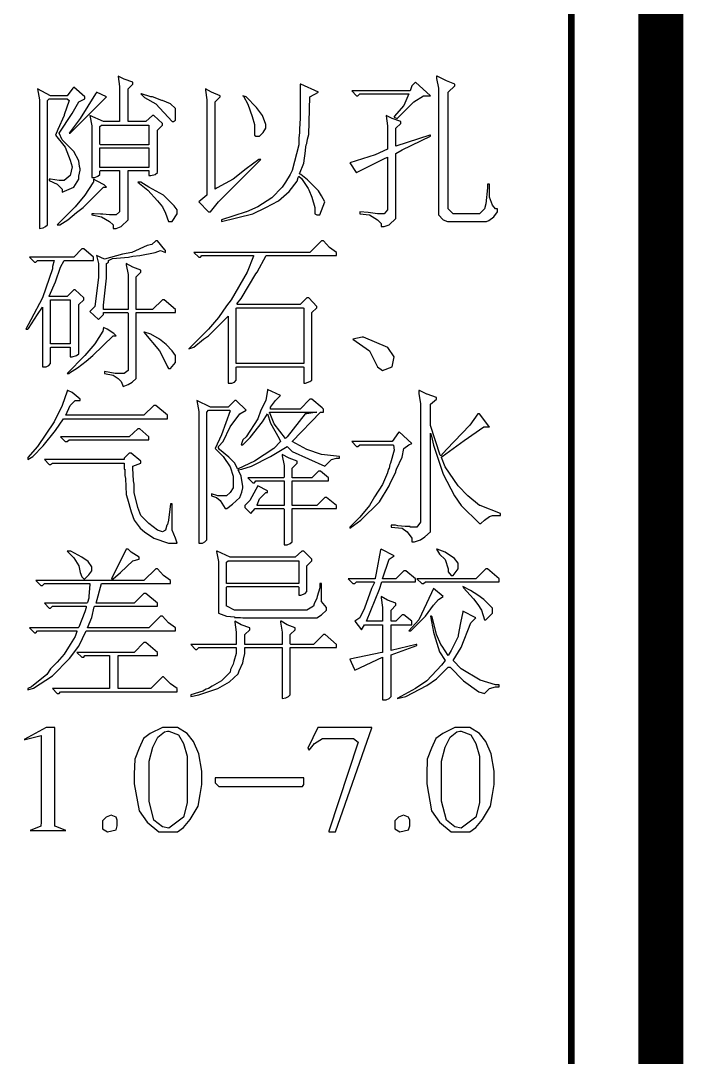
# Model space of a CAD drawing. Extents: x 94 to 452, y -72 to 1042.
# Drawn here: x 436.93 to 451.73, y 971.2 to 994.35 of the extents above; entities that cross this region are included whole.
import ezdxf

# ---------------------------------------------------------------- set-up
doc = ezdxf.new("R2010")
doc.units = 0
doc.header["$MEASUREMENT"] = 0
doc.layers.add('TREE_LAYER', color=7, linetype='Continuous')

msp = doc.modelspace()

# ---------------------------------------------------------------- linework, layer by layer
at = {"layer": 'TREE_LAYER'}
for points, const_width, elevation in [([(94.22612, 93.001716), (94.22612, 848.485862), (94.22612, 908.832322), (94.22612, 995.005583), (94.22612, 1005.005583), (94.22612, 1017.005583), (126.22612, 1017.005583), (146.22612, 1017.005583), (186.22612, 1017.005583), (191.22612, 1017.005583), (206.22612, 1017.005583), (211.22612, 1017.005583), (221.22612, 1017.005583), (399.22612, 1017.005583), (409.22612, 1017.005583), (451.22612, 1017.005583), (451.22612, 995.005583), (451.22612, 11.113007)], 1, 2891.008799), ([(449.22612, 11.113007), (449.22612, 995.005583), (449.22612, 995.005583), (449.22612, 1015.005583), (449.22612, 1015.005583), (409.22612, 1015.005583), (409.22612, 1015.005583), (399.22612, 1015.005583), (399.22612, 1015.005583), (221.22612, 1015.005583)], 0.15, 2875.008799)]:
    msp.add_lwpolyline(points, dxfattribs=dict(at, const_width=const_width, elevation=elevation))
at = {"layer": 'TREE_LAYER', "elevation": 1017}
for points in [[(439.108078, 993.117501), (439.108078, 993.117501), (439.108078, 993.103776), (439.135529, 992.884168), (439.135529, 992.101815), (439.135529, 992.101815), (438.778666, 992.101815), (438.476705, 992.23907), (438.517882, 992.005736), (438.517882, 990.852795), (438.586509, 990.852795), (438.655137, 990.880246), (438.696313, 990.921423), (438.696313, 990.99005), (438.710039, 991.003776), (439.135529, 991.003776), (439.135529, 990.99005), (439.135529, 990.084168), (439.066902, 990.01554), (438.915921, 990.01554), (438.915921, 990.01554), (438.764941, 990.029266), (438.710039, 990.029266), (438.572784, 990.042991), (438.559058, 990.042991), (438.517882, 990.042991), (438.517882, 990.01554), (438.73749, 989.974364), (438.915921, 989.86456), (438.998274, 989.795932), (438.998274, 989.713579), (439.066902, 989.713579), (439.176705, 989.754756), (439.327686, 989.905736), (439.327686, 990.99005), (439.327686, 991.003776), (439.794352, 991.003776), (439.794352, 990.99005), (439.794352, 990.893972), (439.835529, 990.893972), (439.931607, 990.921423), (439.986509, 990.962599), (439.986509, 991.909658), (440.096313, 992.019462), (440.096313, 992.060638), (439.904156, 992.23907), (439.876705, 992.23907), (439.725725, 992.101815), (439.327686, 992.101815), (439.327686, 992.101815), (439.327686, 992.829266), (439.43749, 992.93907), (439.43749, 992.980246), (439.245333, 993.048874), (439.108078, 993.117501), (439.108078, 993.117501)], [(446.230917, 993.117501), (446.217192, 993.117501), (446.217192, 993.062599), (446.258368, 992.842991), (446.258368, 990.01554), (446.368172, 989.905736), (446.464251, 989.86456), (447.315231, 989.86456), (447.328957, 989.86456), (447.383858, 989.892011), (447.493662, 989.974364), (447.576015, 990.084168), (447.576015, 990.152795), (447.534839, 990.152795), (447.466211, 990.235148), (447.397584, 990.413579), (447.397584, 990.701815), (447.356407, 990.701815), (447.356407, 990.619462), (447.315231, 990.262599), (447.28778, 990.152795), (447.177976, 990.042991), (446.58778, 990.042991), (446.477976, 990.152795), (446.477976, 992.760638), (446.628957, 992.897893), (446.628957, 992.93907), (446.4368, 993.007697), (446.230917, 993.117501), (446.230917, 993.117501)], [(438.119843, 992.870442), (438.092392, 992.842991), (437.968862, 992.678285), (437.598274, 992.678285), (437.310039, 992.829266), (437.351215, 992.582207), (437.351215, 989.713579), (437.433568, 989.727305), (437.48847, 989.754756), (437.529647, 989.795932), (437.529647, 992.568481), (437.570823, 992.609658), (437.968862, 992.609658), (438.010039, 992.568481), (437.900235, 992.252795), (437.900235, 992.23907), (437.76298, 991.923383), (437.708078, 991.799854), (437.927686, 991.525344), (438.03749, 991.237109), (438.078666, 991.086128), (438.03749, 990.893972), (437.900235, 990.784168), (437.859058, 990.784168), (437.859058, 990.784168), (437.790431, 990.784168), (437.598274, 990.811619), (437.570823, 990.811619), (437.570823, 990.784168), (437.749254, 990.701815), (437.859058, 990.592011), (437.859058, 990.523383), (437.859058, 990.523383), (438.119843, 990.633187), (438.229647, 990.811619), (438.229647, 990.880246), (438.257098, 991.017501), (438.257098, 991.044952), (438.243372, 991.099854), (438.229647, 991.223383), (438.119843, 991.429266), (437.859058, 991.69005), (437.790431, 991.84103), (438.078666, 992.280246), (438.229647, 992.54103), (438.366902, 992.609658), (438.366902, 992.650834), (438.119843, 992.870442), (438.119843, 992.870442)], [(441.056753, 992.829266), (441.056753, 992.829266), (441.056753, 992.801815), (441.084204, 992.582207), (441.084204, 990.454756), (440.905772, 990.303776), (441.12538, 990.084168), (441.166556, 990.084168), (441.344988, 990.303776), (442.292047, 991.250834), (442.264596, 991.250834), (442.25087, 991.250834), (441.962635, 991.044952), (441.6744, 990.811619), (441.317537, 990.619462), (441.27636, 990.592011), (441.27636, 990.605736), (441.27636, 992.54103), (441.386164, 992.650834), (441.386164, 992.678285), (441.194007, 992.760638), (441.056753, 992.829266), (441.056753, 992.829266)], [(443.184204, 992.93907), (443.170478, 992.93907), (443.170478, 992.170442), (443.170478, 992.170442), (443.156753, 991.937109), (443.156753, 991.937109), (443.156753, 991.868481), (443.156753, 991.854756), (443.143027, 991.731226), (443.143027, 991.717501), (443.143027, 991.662599), (443.143027, 991.648874), (443.143027, 991.580246), (442.992047, 991.003776), (442.95087, 990.921423), (442.841066, 990.742991), (442.772439, 990.633187), (442.539105, 990.399854), (442.223419, 990.193972), (441.97636, 990.084168), (441.962635, 990.084168), (441.413615, 989.905736), (441.413615, 989.86456), (442.113615, 990.042991), (442.401851, 990.180246), (442.690086, 990.331226), (442.923419, 990.537109), (443.101851, 990.770442), (443.129302, 990.852795), (443.143027, 990.880246), (443.197929, 990.825344), (443.348909, 990.605736), (443.362635, 990.578285), (443.431262, 990.413579), (443.49989, 990.180246), (443.49989, 990.166521), (443.49989, 990.042991), (443.541066, 990.01554), (443.609694, 990.01554), (443.719498, 990.303776), (443.65087, 990.44103), (443.582243, 990.550834), (443.335184, 990.797893), (443.184204, 990.921423), (443.156753, 990.935148), (443.252831, 991.168481), (443.294007, 991.442991), (443.294007, 991.470442), (443.307733, 991.580246), (443.321458, 991.607697), (443.335184, 991.703776), (443.362635, 991.813579), (443.390086, 992.650834), (443.582243, 992.760638), (443.184204, 992.93907), (443.184204, 992.93907)], [(445.750525, 992.980246), (445.668172, 992.897893), (445.626996, 992.788089), (444.323074, 992.788089), (444.432878, 992.678285), (444.460329, 992.678285), (444.501506, 992.719462), (445.599545, 992.719462), (445.599545, 992.719462), (445.489741, 992.458677), (445.270133, 992.211619), (445.270133, 992.197893), (445.33876, 992.170442), (445.709349, 992.54103), (445.928957, 992.678285), (446.079937, 992.678285), (445.750525, 992.980246), (445.750525, 992.980246)], [(438.627686, 992.760638), (438.627686, 992.746913), (438.600235, 992.719462), (438.257098, 992.170442), (438.010039, 991.84103), (438.03749, 991.84103), (438.847294, 992.650834), (438.627686, 992.760638), (438.627686, 992.760638)], [(439.629647, 992.719462), (439.615921, 992.719462), (439.698274, 992.637109), (439.945333, 992.499854), (440.315921, 992.101815), (440.343372, 992.101815), (440.384549, 992.129266), (440.384549, 992.39005), (440.274745, 992.499854), (440.096313, 992.568481), (440.082588, 992.568481), (439.876705, 992.650834), (439.835529, 992.650834), (439.629647, 992.719462), (439.629647, 992.719462)], [(441.894007, 992.678285), (441.894007, 992.678285), (441.907733, 992.66456), (442.003811, 992.486128), (442.09989, 992.211619), (442.154792, 992.033187), (442.154792, 991.799854), (442.182243, 991.772403), (442.264596, 991.772403), (442.346949, 991.854756), (442.401851, 991.950834), (442.401851, 992.033187), (442.333223, 992.23907), (442.195968, 992.417501), (441.962635, 992.650834), (441.894007, 992.678285), (441.894007, 992.678285)], [(445.091702, 992.23907), (445.091702, 992.23907), (445.091702, 992.225344), (445.119153, 992.005736), (445.119153, 991.484168), (444.844643, 991.360638), (444.281898, 991.182207), (444.419153, 990.962599), (444.432878, 990.962599), (445.0368, 991.26456), (445.119153, 991.305736), (445.119153, 991.292011), (445.119153, 990.125344), (445.050525, 990.042991), (444.899545, 990.042991), (444.693662, 990.070442), (444.501506, 990.084168), (444.501506, 990.042991), (444.721113, 990.01554), (444.899545, 989.905736), (444.981898, 989.823383), (444.981898, 989.754756), (445.050525, 989.754756), (445.160329, 989.795932), (445.311309, 989.933187), (445.311309, 991.388089), (445.448564, 991.470442), (446.079937, 991.772403), (446.079937, 991.799854), (446.066211, 991.799854), (445.311309, 991.552795), (445.311309, 991.552795), (445.311309, 991.950834), (445.421113, 992.060638), (445.421113, 992.101815), (445.228957, 992.170442), (445.091702, 992.23907), (445.091702, 992.23907)], [(438.73749, 992.019462), (438.73749, 992.019462), (439.794352, 992.019462), (439.794352, 992.019462), (439.794352, 991.593972), (439.794352, 991.580246), (438.710039, 991.580246), (438.696313, 991.593972), (438.696313, 991.992011), (438.73749, 992.019462), (438.73749, 992.019462)], [(438.696313, 991.511619), (438.710039, 991.511619), (439.794352, 991.511619), (439.794352, 991.511619), (439.794352, 991.072403), (439.794352, 991.072403), (438.710039, 991.072403), (438.696313, 991.072403), (438.696313, 991.511619), (438.696313, 991.511619)], [(438.559058, 990.811619), (438.559058, 990.811619), (438.559058, 990.742991), (438.545333, 990.729266), (438.366902, 990.454756), (438.147294, 990.193972), (437.749254, 989.795932), (437.790431, 989.795932), (437.804156, 989.795932), (437.982588, 989.905736), (438.174745, 990.070442), (438.325725, 990.180246), (438.778666, 990.633187), (438.847294, 990.633187), (438.792392, 990.688089), (438.641411, 990.770442), (438.559058, 990.811619), (438.559058, 990.811619)], [(439.615921, 990.742991), (439.547294, 990.742991), (439.766902, 990.56456), (439.986509, 990.331226), (440.096313, 990.193972), (440.164941, 990.056717), (440.233568, 989.86456), (440.315921, 989.86456), (440.425725, 990.042991), (440.425725, 990.125344), (440.357098, 990.221423), (440.123764, 990.454756), (439.794352, 990.633187), (439.615921, 990.742991), (439.615921, 990.742991)], [(439.986509, 989.43907), (439.945333, 989.43907), (439.86298, 989.356717), (439.753176, 989.329266), (439.410039, 989.178285), (439.204156, 989.137109), (438.806117, 989.027305), (438.627686, 989.109658), (438.668862, 988.931226), (438.668862, 988.61554), (438.586509, 987.970442), (438.476705, 987.860638), (438.668862, 987.682207), (438.778666, 987.792011), (438.778666, 987.833187), (439.31396, 987.833187), (439.327686, 987.819462), (439.327686, 986.542991), (439.245333, 986.474364), (439.039451, 986.474364), (438.806117, 986.51554), (438.806117, 986.474364), (438.998274, 986.433187), (439.108078, 986.36456), (439.176705, 986.295932), (439.217882, 986.186128), (439.327686, 986.227305), (439.423764, 986.282207), (439.506117, 986.36456), (439.506117, 987.819462), (439.506117, 987.833187), (440.384549, 987.833187), (440.384549, 987.901815), (440.13749, 988.121423), (440.096313, 988.121423), (439.876705, 987.901815), (439.506117, 987.901815), (439.506117, 987.901815), (439.506117, 988.629266), (439.615921, 988.73907), (439.615921, 988.780246), (439.43749, 988.848874), (439.286509, 988.931226), (439.286509, 988.931226), (439.286509, 988.903776), (439.327686, 988.684168), (439.327686, 987.901815), (439.31396, 987.901815), (438.778666, 987.901815), (438.778666, 987.997893), (438.847294, 988.601815), (438.847294, 988.931226), (438.88847, 988.958677), (438.88847, 988.999854), (438.88847, 988.999854), (438.984549, 989.04103), (439.341411, 989.068481), (439.43749, 989.095932), (439.58847, 989.109658), (439.931607, 989.178285), (440.055137, 989.219462), (440.164941, 989.178285), (440.164941, 989.219462), (440.151215, 989.233187), (439.986509, 989.43907), (439.986509, 989.43907)], [(443.692047, 989.43907), (443.65087, 989.43907), (443.390086, 989.178285), (440.795968, 989.178285), (440.905772, 989.068481), (440.946949, 989.068481), (440.9744, 989.109658), (442.127341, 989.109658), (442.127341, 989.095932), (441.990086, 988.73907), (441.633223, 988.121423), (441.523419, 987.984168), (441.344988, 987.723383), (441.12538, 987.462599), (440.686164, 987.023383), (440.795968, 987.06456), (441.015576, 987.242991), (441.12538, 987.311619), (441.564596, 987.750834), (441.564596, 987.750834), (441.564596, 986.254756), (441.646949, 986.254756), (441.701851, 986.282207), (441.743027, 986.323383), (441.743027, 986.611619), (441.756753, 986.625344), (443.239105, 986.625344), (443.252831, 986.611619), (443.252831, 986.254756), (443.294007, 986.254756), (443.390086, 986.295932), (443.431262, 986.323383), (443.431262, 987.833187), (443.541066, 987.942991), (443.541066, 987.970442), (443.362635, 988.162599), (443.321458, 988.162599), (443.170478, 988.011619), (441.770478, 988.011619), (441.756753, 988.025344), (441.852831, 988.148874), (442.182243, 988.697893), (442.209694, 988.73907), (442.415576, 989.109658), (443.980282, 989.109658), (443.980282, 989.178285), (443.829302, 989.288089), (443.692047, 989.43907), (443.692047, 989.43907)], [(438.339451, 989.260638), (438.298274, 989.260638), (438.119843, 989.068481), (437.131607, 989.068481), (437.241411, 988.958677), (437.268862, 988.958677), (437.310039, 988.999854), (437.666902, 988.999854), (437.680627, 988.999854), (437.639451, 988.862599), (437.639451, 988.807697), (437.419843, 988.162599), (437.159058, 987.668481), (437.049254, 987.462599), (437.049254, 987.462599), (437.090431, 987.462599), (437.104156, 987.476325), (437.310039, 987.792011), (437.419843, 987.956717), (437.419843, 987.956717), (437.419843, 986.625344), (437.502196, 986.625344), (437.557098, 986.652795), (437.598274, 986.693972), (437.598274, 987.050834), (437.612, 987.06456), (438.03749, 987.06456), (438.03749, 987.050834), (438.03749, 986.844952), (438.078666, 986.844952), (438.174745, 986.872403), (438.229647, 986.913579), (438.229647, 988.011619), (438.339451, 988.121423), (438.339451, 988.162599), (438.147294, 988.34103), (438.119843, 988.34103), (437.968862, 988.19005), (437.570823, 988.19005), (437.570823, 988.203776), (437.708078, 988.519462), (437.817882, 988.848874), (437.900235, 988.999854), (438.559058, 988.999854), (438.559058, 989.068481), (438.339451, 989.260638), (438.339451, 989.260638)], [(437.598274, 988.121423), (437.612, 988.121423), (438.03749, 988.121423), (438.03749, 988.121423), (438.03749, 987.133187), (438.03749, 987.133187), (437.612, 987.133187), (437.598274, 987.133187), (437.598274, 988.121423), (437.598274, 988.121423)], [(441.743027, 987.929266), (441.756753, 987.942991), (443.239105, 987.942991), (443.252831, 987.929266), (443.252831, 986.693972), (443.239105, 986.693972), (441.756753, 986.693972), (441.743027, 986.693972), (441.743027, 987.929266), (441.743027, 987.929266)], [(438.778666, 987.503776), (438.778666, 987.503776), (438.764941, 987.421423), (438.586509, 987.133187), (438.366902, 986.872403), (437.968862, 986.474364), (438.010039, 986.474364), (438.023764, 986.488089), (438.202196, 986.597893), (438.394352, 986.748874), (438.545333, 986.872403), (438.998274, 987.311619), (439.066902, 987.311619), (439.012, 987.366521), (438.861019, 987.462599), (438.778666, 987.503776), (438.778666, 987.503776)], [(439.698274, 987.393972), (439.684549, 987.393972), (440.027686, 986.982207), (440.164941, 986.721423), (440.206117, 986.625344), (440.233568, 986.584168), (440.274745, 986.584168), (440.384549, 986.721423), (440.384549, 986.872403), (440.315921, 986.982207), (440.178666, 987.119462), (440.027686, 987.242991), (439.835529, 987.352795), (439.698274, 987.393972), (439.698274, 987.393972)], [(444.583858, 987.284168), (444.556407, 987.284168), (444.350525, 987.242991), (444.721113, 986.982207), (444.899545, 986.625344), (445.009349, 986.542991), (445.228957, 986.625344), (445.270133, 986.844952), (445.132878, 987.050834), (444.583858, 987.284168), (444.583858, 987.284168)], [(437.982588, 986.09005), (437.968862, 986.09005), (437.968862, 986.076325), (437.859058, 985.760638), (437.680627, 985.39005), (437.310039, 984.84103), (437.090431, 984.593972), (437.090431, 984.552795), (437.200235, 984.621423), (437.433568, 984.854756), (437.708078, 985.197893), (437.886509, 985.458677), (440.206117, 985.458677), (440.206117, 985.54103), (439.945333, 985.760638), (439.904156, 985.760638), (439.684549, 985.54103), (437.941411, 985.54103), (437.941411, 985.54103), (438.03749, 985.760638), (438.147294, 985.870442), (438.257098, 985.870442), (438.257098, 985.897893), (438.078666, 986.048874), (437.982588, 986.09005), (437.982588, 986.09005)], [(442.443027, 986.117501), (442.443027, 986.103776), (442.401851, 985.870442), (442.292047, 985.650834), (442.223419, 985.458677), (441.962635, 985.060638), (441.894007, 984.992011), (441.852831, 984.882207), (441.894007, 984.882207), (442.058713, 985.046913), (442.333223, 985.39005), (442.443027, 985.568481), (442.511655, 985.362599), (442.703811, 985.019462), (442.731262, 984.950834), (442.580282, 984.799854), (442.154792, 984.511619), (441.784204, 984.346913), (441.770478, 984.346913), (441.715576, 984.470442), (441.578321, 984.607697), (441.372439, 984.772403), (441.344988, 984.813579), (441.344988, 984.84103), (441.454792, 984.950834), (441.605772, 985.280246), (441.82538, 985.568481), (441.962635, 985.650834), (441.743027, 985.870442), (441.715576, 985.870442), (441.564596, 985.719462), (441.166556, 985.719462), (440.864596, 985.870442), (440.905772, 985.623383), (440.905772, 982.686128), (440.988125, 982.686128), (441.043027, 982.713579), (441.084204, 982.754756), (441.084204, 985.609658), (441.12538, 985.650834), (441.592047, 985.650834), (441.605772, 985.637109), (441.413615, 985.101815), (441.27636, 984.799854), (441.454792, 984.621423), (441.605772, 984.388089), (441.6744, 984.182207), (441.6744, 983.921423), (441.605772, 983.811619), (441.523419, 983.742991), (441.331262, 983.742991), (441.194007, 983.784168), (441.194007, 983.742991), (441.303811, 983.701815), (441.386164, 983.633187), (441.495968, 983.454756), (441.537145, 983.454756), (441.660674, 983.550834), (441.82538, 983.701815), (441.866556, 983.825344), (441.894007, 983.921423), (441.894007, 983.948874), (441.852831, 984.182207), (441.784204, 984.319462), (441.866556, 984.333187), (442.086164, 984.401815), (442.511655, 984.621423), (442.882243, 984.84103), (442.992047, 984.731226), (443.719498, 984.401815), (443.719498, 984.401815), (443.870478, 984.552795), (443.980282, 984.580246), (444.048909, 984.580246), (444.048909, 984.621423), (443.65087, 984.662599), (443.321458, 984.772403), (442.992047, 984.950834), (443.623419, 985.609658), (443.692047, 985.609658), (443.692047, 985.678285), (443.664596, 985.705736), (443.431262, 985.897893), (443.390086, 985.897893), (443.170478, 985.678285), (442.511655, 985.678285), (442.511655, 985.692011), (442.511655, 985.719462), (442.621458, 985.870442), (442.731262, 985.980246), (442.443027, 986.117501), (442.443027, 986.117501)], [(445.832878, 986.09005), (445.819153, 986.09005), (445.819153, 986.021423), (445.860329, 985.801815), (445.860329, 983.152795), (445.777976, 983.042991), (445.626996, 983.042991), (445.626996, 983.056717), (445.517192, 983.056717), (445.517192, 983.056717), (445.352486, 983.070442), (445.297584, 983.084168), (445.201506, 983.084168), (445.201506, 983.042991), (445.448564, 983.01554), (445.558368, 982.933187), (445.668172, 982.795932), (445.668172, 982.795932), (445.668172, 982.713579), (445.723074, 982.713579), (445.860329, 982.754756), (445.956407, 982.823383), (446.079937, 982.933187), (446.079937, 985.142991), (446.079937, 985.142991), (446.107388, 985.074364), (446.148564, 984.868481), (446.368172, 984.223383), (446.615231, 983.742991), (446.766211, 983.523383), (447.177976, 983.125344), (447.205427, 983.125344), (447.28778, 983.193972), (447.397584, 983.276325), (447.466211, 983.303776), (447.644643, 983.303776), (447.644643, 983.344952), (447.644643, 983.344952), (447.191702, 983.523383), (447.177976, 983.523383), (446.917192, 983.742991), (446.697584, 983.962599), (446.409349, 984.388089), (446.326996, 984.593972), (446.326996, 984.607697), (446.340721, 984.621423), (446.834839, 984.978285), (447.274055, 985.280246), (447.28778, 985.280246), (447.397584, 985.280246), (447.383858, 985.293972), (447.177976, 985.568481), (447.177976, 985.568481), (447.1368, 985.568481), (446.958368, 985.321423), (446.4368, 984.772403), (446.31327, 984.635148), (446.299545, 984.648874), (446.079937, 985.307697), (446.079937, 985.788089), (446.217192, 985.897893), (446.217192, 985.897893), (446.217192, 985.93907), (446.011309, 986.007697), (445.997584, 986.007697), (445.832878, 986.09005), (445.832878, 986.09005)], [(442.484204, 985.609658), (442.484204, 985.609658), (443.541066, 985.609658), (443.541066, 985.609658), (443.321458, 985.568481), (443.280282, 985.568481), (442.882243, 985.060638), (442.841066, 985.019462), (442.594007, 985.348874), (442.484204, 985.609658), (442.484204, 985.609658)], [(439.58847, 985.23907), (439.547294, 985.23907), (439.355137, 985.060638), (437.817882, 985.060638), (437.927686, 984.950834), (437.968862, 984.950834), (438.010039, 984.992011), (439.794352, 984.992011), (439.794352, 985.060638), (439.58847, 985.23907), (439.58847, 985.23907)], [(445.379937, 985.170442), (445.366211, 985.156717), (445.228957, 984.950834), (444.323074, 984.950834), (444.432878, 984.84103), (444.460329, 984.84103), (444.501506, 984.882207), (445.242682, 984.882207), (445.256407, 984.868481), (445.270133, 984.758677), (445.18778, 984.470442), (445.174055, 984.442991), (445.160329, 984.360638), (445.146604, 984.333187), (445.119153, 984.26456), (445.119153, 984.250834), (445.009349, 983.99005), (444.830917, 983.71554), (444.721113, 983.523383), (444.501506, 983.262599), (444.281898, 983.042991), (444.281898, 983.01554), (444.528957, 983.193972), (444.940721, 983.605736), (445.160329, 983.962599), (445.174055, 984.003776), (445.311309, 984.278285), (445.311309, 984.292011), (445.325035, 984.333187), (445.448564, 984.607697), (445.489741, 984.799854), (445.599545, 984.882207), (445.668172, 984.909658), (445.379937, 985.170442), (445.379937, 985.170442)], [(439.396313, 984.69005), (439.355137, 984.69005), (439.245333, 984.580246), (439.245333, 984.552795), (437.461019, 984.552795), (437.570823, 984.442991), (437.598274, 984.442991), (437.639451, 984.470442), (439.245333, 984.470442), (439.245333, 984.470442), (439.245333, 984.333187), (439.259058, 984.333187), (439.259058, 984.195932), (439.272784, 984.127305), (439.286509, 983.770442), (439.31396, 983.674364), (439.396313, 983.386128), (439.464941, 983.193972), (439.602196, 983.01554), (439.698274, 982.933187), (439.904156, 982.795932), (440.233568, 982.686128), (440.425725, 982.686128), (440.384549, 982.795932), (440.315921, 982.974364), (440.315921, 983.56456), (440.274745, 983.56456), (440.233568, 983.193972), (440.206117, 983.097893), (440.192392, 983.084168), (440.164941, 982.974364), (440.096313, 982.933187), (439.986509, 982.974364), (439.794352, 983.125344), (439.615921, 983.303776), (439.547294, 983.482207), (439.464941, 983.811619), (439.464941, 983.880246), (439.464941, 983.880246), (439.464941, 984.003776), (439.451215, 984.072403), (439.43749, 984.360638), (439.43749, 984.374364), (439.43749, 984.401815), (439.43749, 984.401815), (439.615921, 984.470442), (439.615921, 984.511619), (439.396313, 984.69005), (439.396313, 984.69005)], [(442.772439, 984.662599), (442.772439, 984.662599), (442.772439, 984.635148), (442.813615, 984.41554), (442.813615, 984.154756), (442.79989, 984.14103), (442.003811, 984.14103), (442.113615, 984.031226), (442.154792, 984.031226), (442.182243, 984.072403), (442.79989, 984.072403), (442.813615, 984.072403), (442.813615, 983.523383), (442.79989, 983.523383), (442.209694, 983.523383), (442.209694, 983.537109), (442.264596, 983.674364), (442.401851, 983.811619), (442.443027, 983.811619), (442.443027, 983.852795), (442.223419, 983.962599), (442.044988, 983.633187), (441.935184, 983.523383), (441.935184, 983.482207), (442.072439, 983.344952), (442.168517, 983.454756), (442.79989, 983.454756), (442.813615, 983.44103), (442.813615, 982.644952), (442.882243, 982.644952), (442.95087, 982.672403), (442.992047, 982.713579), (442.992047, 983.44103), (442.992047, 983.454756), (443.980282, 983.454756), (443.980282, 983.523383), (443.760674, 983.701815), (443.719498, 983.701815), (443.541066, 983.523383), (442.992047, 983.523383), (442.992047, 983.523383), (442.992047, 984.072403), (442.992047, 984.072403), (443.801851, 984.072403), (443.801851, 984.14103), (443.623419, 984.292011), (443.582243, 984.292011), (443.431262, 984.14103), (442.992047, 984.14103), (442.992047, 984.154756), (442.992047, 984.360638), (443.101851, 984.470442), (443.101851, 984.511619), (442.923419, 984.580246), (442.772439, 984.662599), (442.772439, 984.662599)], [(438.051215, 982.507697), (437.968862, 982.507697), (438.119843, 982.356717), (438.229647, 982.178285), (438.257098, 982.027305), (438.298274, 981.931226), (438.339451, 981.89005), (438.366902, 981.89005), (438.449254, 981.972403), (438.517882, 982.068481), (438.517882, 982.150834), (438.435529, 982.274364), (438.298274, 982.370442), (438.051215, 982.507697), (438.051215, 982.507697)], [(439.327686, 982.548874), (439.286509, 982.548874), (438.957098, 981.89005), (438.998274, 981.89005), (439.16298, 982.027305), (439.43749, 982.288089), (439.574745, 982.329266), (439.574745, 982.370442), (439.396313, 982.480246), (439.327686, 982.548874), (439.327686, 982.548874)], [(441.317537, 982.507697), (441.303811, 982.507697), (441.303811, 982.493972), (441.344988, 982.274364), (441.344988, 981.121423), (441.523419, 981.052795), (441.701851, 981.03907), (441.701851, 981.025344), (441.743027, 981.025344), (441.756753, 981.025344), (441.839105, 981.025344), (441.894007, 981.011619), (443.541066, 981.011619), (443.65087, 981.080246), (443.760674, 981.19005), (443.760674, 981.244952), (443.65087, 981.382207), (443.65087, 981.780246), (443.609694, 981.780246), (443.609694, 981.684168), (443.554792, 981.492011), (443.541066, 981.450834), (443.486164, 981.327305), (443.472439, 981.272403), (443.321458, 981.19005), (441.701851, 981.19005), (441.537145, 981.272403), (441.523419, 981.272403), (441.523419, 981.697893), (441.537145, 981.711619), (443.129302, 981.711619), (443.143027, 981.697893), (443.143027, 981.519462), (443.184204, 981.519462), (443.280282, 981.560638), (443.321458, 981.601815), (443.321458, 982.178285), (443.431262, 982.288089), (443.431262, 982.329266), (443.252831, 982.507697), (443.211655, 982.507697), (443.060674, 982.370442), (441.605772, 982.370442), (441.317537, 982.507697), (441.317537, 982.507697)], [(444.981898, 982.548874), (444.968172, 982.535148), (444.872094, 982.013579), (444.844643, 981.903776), (444.844643, 981.89005), (444.240721, 981.89005), (444.350525, 981.780246), (444.391702, 981.780246), (444.432878, 981.821423), (444.817192, 981.821423), (444.830917, 981.807697), (444.76229, 981.670442), (444.611309, 981.231226), (444.501506, 981.011619), (444.391702, 980.942991), (444.542682, 980.750834), (444.611309, 980.860638), (445.009349, 980.860638), (445.009349, 980.860638), (445.009349, 980.242991), (444.995623, 980.242991), (444.281898, 980.092011), (444.281898, 980.092011), (444.377976, 979.872403), (444.391702, 979.844952), (445.009349, 980.133187), (445.009349, 980.133187), (445.009349, 979.186128), (445.091702, 979.186128), (445.160329, 979.213579), (445.201506, 979.254756), (445.201506, 980.188089), (445.777976, 980.393972), (445.777976, 980.421423), (445.764251, 980.421423), (445.201506, 980.284168), (445.201506, 980.284168), (445.201506, 980.860638), (445.201506, 980.860638), (445.668172, 980.860638), (445.668172, 980.942991), (445.489741, 981.080246), (445.448564, 981.080246), (445.311309, 980.942991), (445.201506, 980.942991), (445.201506, 980.942991), (445.201506, 981.19005), (445.311309, 981.299854), (445.311309, 981.34103), (445.119153, 981.409658), (444.981898, 981.492011), (444.981898, 981.492011), (444.981898, 981.46456), (445.009349, 981.244952), (445.009349, 980.942991), (445.009349, 980.942991), (444.652486, 980.942991), (444.652486, 980.942991), (444.940721, 981.656717), (444.995623, 981.821423), (445.750525, 981.821423), (445.750525, 981.89005), (445.530917, 982.068481), (445.489741, 982.068481), (445.311309, 981.89005), (445.023074, 981.89005), (445.009349, 981.89005), (445.160329, 982.329266), (445.270133, 982.397893), (444.981898, 982.548874), (444.981898, 982.548874)], [(446.230917, 982.548874), (446.217192, 982.548874), (446.285819, 982.43907), (446.409349, 982.31554), (446.477976, 982.109658), (446.477976, 982.04103), (446.546604, 981.958677), (446.58778, 981.958677), (446.697584, 982.109658), (446.697584, 982.233187), (446.615231, 982.342991), (446.409349, 982.480246), (446.230917, 982.548874), (446.230917, 982.548874)], [(441.564596, 982.288089), (441.564596, 982.288089), (443.129302, 982.288089), (443.143027, 982.288089), (443.143027, 981.780246), (443.129302, 981.780246), (441.537145, 981.780246), (441.523419, 981.780246), (441.523419, 982.260638), (441.564596, 982.288089), (441.564596, 982.288089)], [(439.986509, 982.109658), (439.945333, 982.109658), (439.684549, 981.848874), (437.268862, 981.848874), (437.378666, 981.73907), (437.419843, 981.73907), (437.461019, 981.780246), (438.476705, 981.780246), (438.476705, 981.766521), (438.449254, 981.492011), (438.449254, 981.450834), (438.421803, 981.354756), (438.408078, 981.34103), (437.461019, 981.34103), (437.570823, 981.231226), (437.598274, 981.231226), (437.639451, 981.272403), (438.394352, 981.272403), (438.394352, 981.258677), (438.394352, 981.244952), (438.366902, 981.148874), (438.229647, 980.805736), (438.215921, 980.792011), (437.131607, 980.792011), (437.241411, 980.682207), (437.268862, 980.682207), (437.310039, 980.723383), (438.18847, 980.723383), (438.18847, 980.709658), (438.147294, 980.599854), (438.03749, 980.421423), (437.900235, 980.201815), (437.749254, 980.023383), (437.598274, 979.872403), (437.515921, 979.748874), (437.172784, 979.474364), (437.090431, 979.433187), (437.090431, 979.405736), (437.21396, 979.446913), (437.639451, 979.721423), (438.023764, 980.105736), (438.229647, 980.380246), (438.394352, 980.723383), (440.384549, 980.723383), (440.384549, 980.792011), (440.233568, 980.901815), (440.096313, 981.052795), (440.055137, 981.052795), (439.794352, 980.792011), (438.421803, 980.792011), (438.421803, 980.792011), (438.517882, 981.025344), (438.572784, 981.258677), (438.586509, 981.272403), (439.986509, 981.272403), (439.986509, 981.34103), (439.725725, 981.560638), (439.684549, 981.560638), (439.464941, 981.34103), (438.61396, 981.34103), (438.61396, 981.34103), (438.73749, 981.780246), (440.274745, 981.780246), (440.274745, 981.848874), (440.123764, 981.958677), (439.986509, 982.109658), (439.986509, 982.109658)], [(447.356407, 982.109658), (447.315231, 982.109658), (447.095623, 981.89005), (445.777976, 981.89005), (445.88778, 981.780246), (445.928957, 981.780246), (445.970133, 981.821423), (447.617192, 981.821423), (447.617192, 981.89005), (447.356407, 982.109658), (447.356407, 982.109658)], [(446.807388, 981.711619), (446.807388, 981.711619), (446.821113, 981.684168), (447.040721, 981.437109), (447.1368, 981.313579), (447.219153, 981.19005), (447.28778, 980.970442), (447.315231, 980.970442), (447.466211, 981.121423), (447.466211, 981.231226), (447.274055, 981.423383), (447.1368, 981.519462), (446.972094, 981.629266), (446.807388, 981.711619), (446.807388, 981.711619)], [(446.148564, 981.670442), (446.107388, 981.574364), (445.819153, 980.970442), (445.599545, 980.723383), (445.640721, 980.723383), (445.970133, 981.052795), (446.148564, 981.299854), (446.258368, 981.423383), (446.368172, 981.492011), (446.148564, 981.670442), (446.148564, 981.670442)], [(446.807388, 981.162599), (446.807388, 981.148874), (446.752486, 980.901815), (446.697584, 980.627305), (446.697584, 980.599854), (446.546604, 980.284168), (446.477976, 980.174364), (446.340721, 980.380246), (446.31327, 980.421423), (446.217192, 980.64103), (446.121113, 981.03907), (446.107388, 981.052795), (446.079937, 981.052795), (446.148564, 980.695932), (446.16229, 980.64103), (446.285819, 980.256717), (446.409349, 980.06456), (446.326996, 979.954756), (445.997584, 979.611619), (445.750525, 979.433187), (445.33876, 979.213579), (445.530917, 979.254756), (445.997584, 979.501815), (446.217192, 979.652795), (446.477976, 979.913579), (446.519153, 979.913579), (446.821113, 979.611619), (447.164251, 979.36456), (447.28778, 979.323383), (447.397584, 979.433187), (447.534839, 979.474364), (447.617192, 979.474364), (447.617192, 979.51554), (447.534839, 979.51554), (447.191702, 979.625344), (446.766211, 979.872403), (446.58778, 980.06456), (446.766211, 980.352795), (446.985819, 980.901815), (447.095623, 981.011619), (446.807388, 981.162599), (446.807388, 981.162599)], [(441.715576, 980.942991), (441.715576, 980.942991), (441.715576, 980.91554), (441.743027, 980.695932), (441.743027, 980.435148), (441.743027, 980.421423), (440.727341, 980.421423), (440.837145, 980.311619), (440.864596, 980.311619), (440.905772, 980.352795), (441.743027, 980.352795), (441.743027, 980.352795), (441.743027, 980.242991), (441.743027, 980.21554), (441.688125, 980.037109), (441.6744, 979.982207), (441.619498, 979.858677), (441.605772, 979.803776), (441.413615, 979.611619), (441.207733, 979.488089), (441.12538, 979.433187), (441.070478, 979.419462), (441.001851, 979.378285), (440.727341, 979.295932), (440.727341, 979.254756), (440.905772, 979.295932), (441.331262, 979.433187), (441.592047, 979.584168), (441.784204, 979.762599), (441.811655, 979.831226), (441.894007, 980.009658), (441.907733, 980.092011), (441.935184, 980.21554), (441.935184, 980.352795), (441.935184, 980.352795), (442.772439, 980.352795), (442.772439, 980.352795), (442.772439, 979.213579), (442.854792, 979.227305), (442.909694, 979.254756), (442.95087, 979.295932), (442.95087, 980.352795), (442.964596, 980.352795), (443.980282, 980.352795), (443.980282, 980.421423), (443.733223, 980.64103), (443.692047, 980.64103), (443.472439, 980.421423), (442.964596, 980.421423), (442.95087, 980.435148), (442.95087, 980.64103), (443.060674, 980.750834), (443.060674, 980.792011), (442.882243, 980.860638), (442.744988, 980.942991), (442.731262, 980.942991), (442.731262, 980.91554), (442.772439, 980.695932), (442.772439, 980.435148), (442.772439, 980.421423), (441.935184, 980.421423), (441.935184, 980.435148), (441.935184, 980.64103), (442.044988, 980.750834), (442.044988, 980.792011), (441.852831, 980.860638), (441.715576, 980.942991), (441.715576, 980.942991)], [(439.725725, 980.462599), (439.684549, 980.462599), (439.464941, 980.242991), (438.18847, 980.242991), (438.298274, 980.133187), (438.339451, 980.133187), (438.366902, 980.174364), (438.915921, 980.174364), (438.915921, 980.160638), (438.915921, 979.446913), (438.915921, 979.433187), (437.639451, 979.433187), (437.749254, 979.323383), (437.790431, 979.323383), (437.817882, 979.36456), (440.425725, 979.36456), (440.425725, 979.433187), (440.274745, 979.542991), (440.123764, 979.693972), (440.096313, 979.693972), (439.835529, 979.433187), (439.108078, 979.433187), (439.108078, 979.446913), (439.108078, 980.160638), (439.108078, 980.174364), (439.986509, 980.174364), (439.986509, 980.242991), (439.725725, 980.462599), (439.725725, 980.462599)], [(437.693499, 978.568481), (437.501343, 978.568481), (437.007225, 978.293972), (437.034676, 978.293972), (437.391539, 978.39005), (437.391539, 978.142991), (437.391539, 976.454756), (437.377813, 976.358677), (437.14448, 976.262599), (437.940558, 976.262599), (437.734676, 976.344952), (437.693499, 976.358677), (437.693499, 976.44103), (437.693499, 978.568481), (437.693499, 978.568481)], [(440.429501, 978.568481), (440.10009, 978.568481), (439.82558, 978.431226), (439.674599, 978.321423), (439.578521, 978.101815), (439.482443, 977.854756), (439.468717, 977.525344), (439.468717, 977.305736), (439.578521, 976.701815), (439.756952, 976.454756), (440.017737, 976.235148), (440.429501, 976.235148), (440.429501, 976.235148), (440.566756, 976.331226), (440.717737, 976.509658), (440.896168, 976.811619), (440.937345, 977.072403), (440.978521, 977.292011), (440.978521, 977.401815), (440.978521, 977.593972), (440.909894, 977.978285), (440.786364, 978.252795), (440.649109, 978.431226), (440.429501, 978.568481), (440.429501, 978.568481)], [(440.209894, 978.486128), (440.237345, 978.486128), (440.456952, 978.403776), (440.566756, 978.211619), (440.649109, 977.923383), (440.649109, 976.880246), (440.566756, 976.56456), (440.237345, 976.317501), (440.10009, 976.344952), (439.907933, 976.495932), (439.798129, 976.921423), (439.798129, 977.813579), (439.880482, 978.129266), (439.990286, 978.348874), (440.141266, 978.472403), (440.209894, 978.486128), (440.209894, 978.486128)], [(444.771386, 978.568481), (443.563543, 978.568481), (443.343935, 978.101815), (443.343935, 978.101815), (443.371386, 978.060638), (443.494915, 978.211619), (443.673347, 978.321423), (444.359621, 978.321423), (444.469425, 978.23907), (443.810602, 976.248874), (443.810602, 976.235148), (443.961582, 976.235148), (444.771386, 978.554756), (444.771386, 978.568481), (444.771386, 978.568481)], [(446.958368, 978.568481), (446.628957, 978.568481), (446.354447, 978.431226), (446.203466, 978.321423), (446.107388, 978.101815), (446.011309, 977.854756), (445.997584, 977.525344), (445.997584, 977.305736), (446.107388, 976.701815), (446.285819, 976.454756), (446.546604, 976.235148), (446.958368, 976.235148), (446.958368, 976.235148), (447.095623, 976.331226), (447.246604, 976.509658), (447.425035, 976.811619), (447.466211, 977.072403), (447.507388, 977.292011), (447.507388, 977.401815), (447.507388, 977.593972), (447.43876, 977.978285), (447.315231, 978.252795), (447.177976, 978.431226), (446.958368, 978.568481), (446.958368, 978.568481)], [(446.73876, 978.486128), (446.766211, 978.486128), (446.985819, 978.403776), (447.095623, 978.211619), (447.177976, 977.923383), (447.177976, 976.880246), (447.095623, 976.56456), (446.766211, 976.317501), (446.628957, 976.344952), (446.4368, 976.495932), (446.326996, 976.921423), (446.326996, 977.813579), (446.409349, 978.129266), (446.519153, 978.348874), (446.670133, 978.472403), (446.73876, 978.486128), (446.73876, 978.486128)], [(443.252404, 977.442991), (441.275934, 977.442991), (441.275934, 977.333187), (441.358287, 977.250834), (443.224953, 977.250834), (443.252404, 977.292011), (443.252404, 977.442991), (443.252404, 977.442991)], [(439.0615, 976.56456), (438.951697, 976.605736), (438.841893, 976.56456), (438.75954, 976.482207), (438.75954, 976.303776), (438.869344, 976.235148), (439.0615, 976.276325), (439.088951, 976.372403), (439.088951, 976.386128), (439.088951, 976.495932), (439.0615, 976.56456), (439.0615, 976.56456)], [(445.590367, 976.56456), (445.480563, 976.605736), (445.370759, 976.56456), (445.288406, 976.482207), (445.288406, 976.303776), (445.39821, 976.235148), (445.590367, 976.276325), (445.617818, 976.372403), (445.617818, 976.386128), (445.617818, 976.495932), (445.590367, 976.56456), (445.590367, 976.56456)]]:
    msp.add_lwpolyline(points, dxfattribs=at)

doc.saveas('drawing.dxf')
